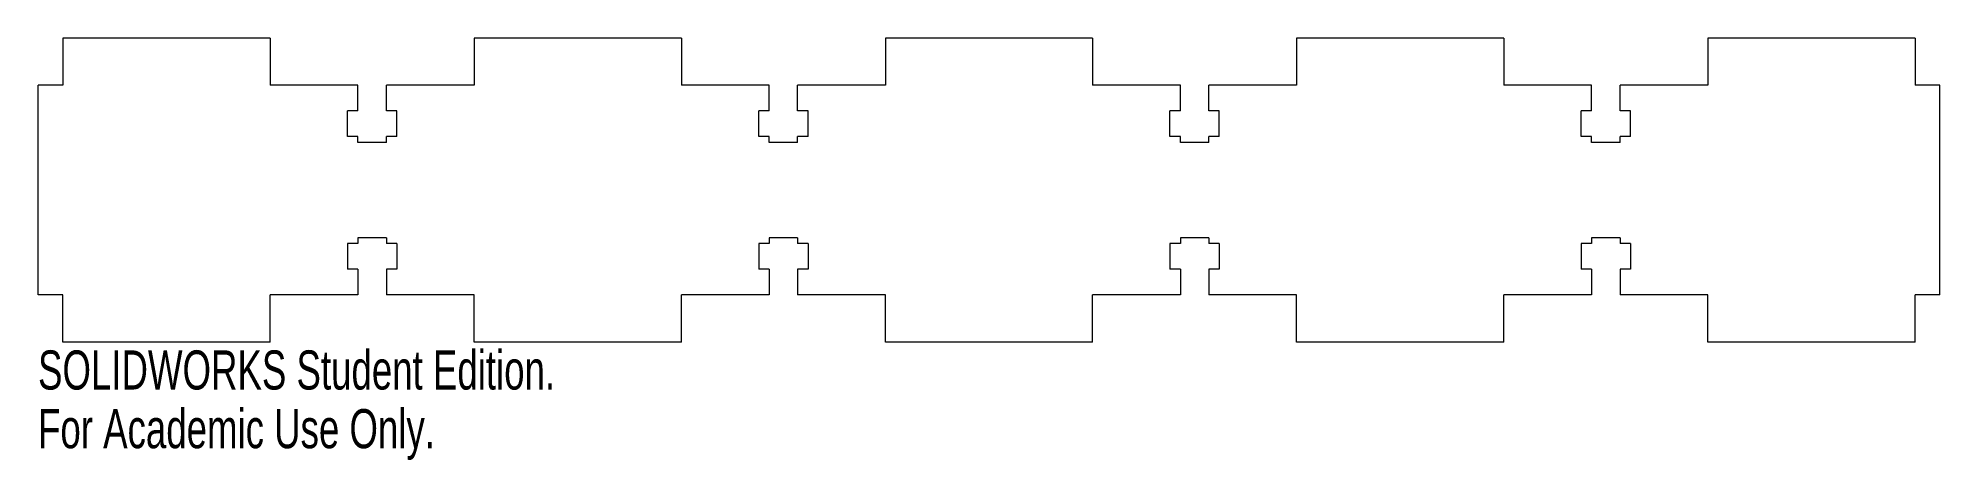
# Model space of a CAD drawing. Header units: inches. Extents: x -4.62 to 4.63, y -1.31 to 0.74.
import ezdxf

# ---------------------------------------------------------------- set-up
doc = ezdxf.new("R2010")
doc.units = ezdxf.units.IN
doc.header["$MEASUREMENT"] = 0
doc.styles.add('SLDTEXTSTYLE0', font='TXT', dxfattribs={"width": 0.7})

msp = doc.modelspace()

# ---------------------------------------------------------------- linework, layer by layer
at = {"color": 7, "linetype": 'Continuous', "lineweight": 15}
for p, q in [((-3.4961, 0.74), (-4.5039, 0.74)), ((-3.4961, 0.74), (-3.4961, 0.51)), ((-1.4961, 0.74), (-2.5039, 0.74)), ((-2.5039, 0.74), (-2.5039, 0.51)), ((-1.4961, 0.74), (-1.4961, 0.51)), ((0.5039, 0.74), (-0.5039, 0.74)), ((-0.5039, 0.74), (-0.5039, 0.51)), ((0.5039, 0.74), (0.5039, 0.51)), ((2.5039, 0.74), (1.4961, 0.74)), ((1.4961, 0.74), (1.4961, 0.51)), ((2.5039, 0.74), (2.5039, 0.51)), ((4.5039, 0.74), (3.4961, 0.74)), ((3.4961, 0.74), (3.4961, 0.51)), ((4.5039, 0.74), (4.5039, 0.51)), ((-4.5039, 0.74), (-4.5039, 0.51)), ((-4.5039, 0.51), (-4.625, 0.51)), ((-4.625, -0.51), (-4.625, 0.51)), ((-3.069, 0.51), (-3.4961, 0.51)), ((-3.069, 0.385), (-3.069, 0.51)), ((-2.5039, 0.51), (-2.931, 0.51)), ((-2.931, 0.385), (-2.931, 0.51)), ((-1.069, 0.51), (-1.4961, 0.51)), ((-1.069, 0.385), (-1.069, 0.51)), ((-0.5039, 0.51), (-0.931, 0.51)), ((-0.931, 0.385), (-0.931, 0.51)), ((0.931, 0.51), (0.5039, 0.51)), ((0.931, 0.385), (0.931, 0.51)), ((1.4961, 0.51), (1.069, 0.51)), ((1.069, 0.385), (1.069, 0.51)), ((2.931, 0.51), (2.5039, 0.51)), ((2.931, 0.385), (2.931, 0.51)), ((3.4961, 0.51), (3.069, 0.51)), ((3.069, 0.385), (3.069, 0.51)), ((4.625, 0.51), (4.5039, 0.51)), ((4.625, -0.51), (4.625, 0.51)), ((-3.12, 0.26), (-3.12, 0.385)), ((-3.069, 0.385), (-3.12, 0.385)), ((-2.88, 0.385), (-2.931, 0.385)), ((-2.88, 0.26), (-2.88, 0.385)), ((-1.12, 0.26), (-1.12, 0.385)), ((-1.069, 0.385), (-1.12, 0.385)), ((-0.88, 0.385), (-0.931, 0.385)), ((-0.88, 0.26), (-0.88, 0.385)), ((0.88, 0.26), (0.88, 0.385)), ((0.931, 0.385), (0.88, 0.385)), ((1.12, 0.385), (1.069, 0.385)), ((1.12, 0.26), (1.12, 0.385)), ((2.88, 0.26), (2.88, 0.385)), ((2.931, 0.385), (2.88, 0.385)), ((3.12, 0.385), (3.069, 0.385)), ((3.12, 0.26), (3.12, 0.385)), ((-3.069, 0.26), (-3.12, 0.26)), ((-3.069, 0.2321), (-3.069, 0.26)), ((-2.931, 0.2321), (-3.069, 0.2321)), ((-2.88, 0.26), (-2.931, 0.26)), ((-2.931, 0.2321), (-2.931, 0.26)), ((-1.069, 0.26), (-1.12, 0.26)), ((-1.069, 0.2321), (-1.069, 0.26)), ((-0.931, 0.2321), (-1.069, 0.2321)), ((-0.88, 0.26), (-0.931, 0.26)), ((-0.931, 0.2321), (-0.931, 0.26)), ((0.931, 0.26), (0.88, 0.26)), ((0.931, 0.2321), (0.931, 0.26)), ((1.069, 0.2321), (0.931, 0.2321)), ((1.12, 0.26), (1.069, 0.26)), ((1.069, 0.2321), (1.069, 0.26)), ((2.931, 0.26), (2.88, 0.26)), ((2.931, 0.2321), (2.931, 0.26)), ((3.069, 0.2321), (2.931, 0.2321)), ((3.12, 0.26), (3.069, 0.26)), ((3.069, 0.2321), (3.069, 0.26)), ((-3.12, -0.26), (-3.12, -0.385)), ((-3.069, -0.26), (-3.12, -0.26)), ((-3.069, -0.2321), (-3.069, -0.26)), ((-2.931, -0.2321), (-3.069, -0.2321)), ((-2.931, -0.2321), (-2.931, -0.26)), ((-2.88, -0.26), (-2.931, -0.26)), ((-2.88, -0.26), (-2.88, -0.385)), ((-1.12, -0.26), (-1.12, -0.385)), ((-1.069, -0.26), (-1.12, -0.26)), ((-1.069, -0.2321), (-1.069, -0.26)), ((-0.931, -0.2321), (-1.069, -0.2321)), ((-0.931, -0.2321), (-0.931, -0.26)), ((-0.88, -0.26), (-0.931, -0.26)), ((-0.88, -0.26), (-0.88, -0.385)), ((0.88, -0.26), (0.88, -0.385)), ((0.931, -0.26), (0.88, -0.26)), ((0.931, -0.2321), (0.931, -0.26)), ((1.069, -0.2321), (0.931, -0.2321)), ((1.069, -0.2321), (1.069, -0.26)), ((1.12, -0.26), (1.069, -0.26)), ((1.12, -0.26), (1.12, -0.385)), ((2.88, -0.26), (2.88, -0.385)), ((2.931, -0.26), (2.88, -0.26)), ((2.931, -0.2321), (2.931, -0.26)), ((3.069, -0.2321), (2.931, -0.2321)), ((3.069, -0.2321), (3.069, -0.26)), ((3.12, -0.26), (3.069, -0.26)), ((3.12, -0.26), (3.12, -0.385)), ((-3.069, -0.385), (-3.12, -0.385)), ((-3.069, -0.385), (-3.069, -0.51)), ((-2.88, -0.385), (-2.931, -0.385)), ((-2.931, -0.385), (-2.931, -0.51)), ((-1.069, -0.385), (-1.12, -0.385)), ((-1.069, -0.385), (-1.069, -0.51)), ((-0.88, -0.385), (-0.931, -0.385)), ((-0.931, -0.385), (-0.931, -0.51)), ((0.931, -0.385), (0.88, -0.385)), ((0.931, -0.385), (0.931, -0.51)), ((1.12, -0.385), (1.069, -0.385)), ((1.069, -0.385), (1.069, -0.51)), ((2.931, -0.385), (2.88, -0.385)), ((2.931, -0.385), (2.931, -0.51)), ((3.12, -0.385), (3.069, -0.385)), ((3.069, -0.385), (3.069, -0.51)), ((-4.5039, -0.51), (-4.625, -0.51)), ((-4.5039, -0.74), (-4.5039, -0.51)), ((-3.4961, -0.74), (-3.4961, -0.51)), ((-3.069, -0.51), (-3.4961, -0.51)), ((-2.5039, -0.51), (-2.931, -0.51)), ((-2.5039, -0.74), (-2.5039, -0.51)), ((-1.4961, -0.74), (-1.4961, -0.51)), ((-1.069, -0.51), (-1.4961, -0.51)), ((-0.5039, -0.51), (-0.931, -0.51)), ((-0.5039, -0.74), (-0.5039, -0.51)), ((0.5039, -0.74), (0.5039, -0.51)), ((0.931, -0.51), (0.5039, -0.51)), ((1.4961, -0.51), (1.069, -0.51)), ((1.4961, -0.74), (1.4961, -0.51)), ((2.5039, -0.74), (2.5039, -0.51)), ((2.931, -0.51), (2.5039, -0.51)), ((3.4961, -0.51), (3.069, -0.51)), ((3.4961, -0.74), (3.4961, -0.51)), ((4.5039, -0.74), (4.5039, -0.51)), ((4.625, -0.51), (4.5039, -0.51)), ((-3.4961, -0.74), (-4.5039, -0.74)), ((-1.4961, -0.74), (-2.5039, -0.74)), ((0.5039, -0.74), (-0.5039, -0.74)), ((2.5039, -0.74), (1.4961, -0.74)), ((4.5039, -0.74), (3.4961, -0.74))]:
    msp.add_line(p, q, dxfattribs=at)

# ---------------------------------------------------------------- texts
at = {"color": 7, "linetype": 'Continuous', "char_height": 0.1903, "attachment_point": 1, "style": 'SLDTEXTSTYLE0'}
for s, insert in [('SOLIDWORKS Student Edition.', (-4.625, -0.7801)), ('For Academic Use Only.', (-4.625, -1.0656))]:
    msp.add_mtext(s, dxfattribs=dict(at, insert=insert))

doc.saveas('drawing.dxf')
